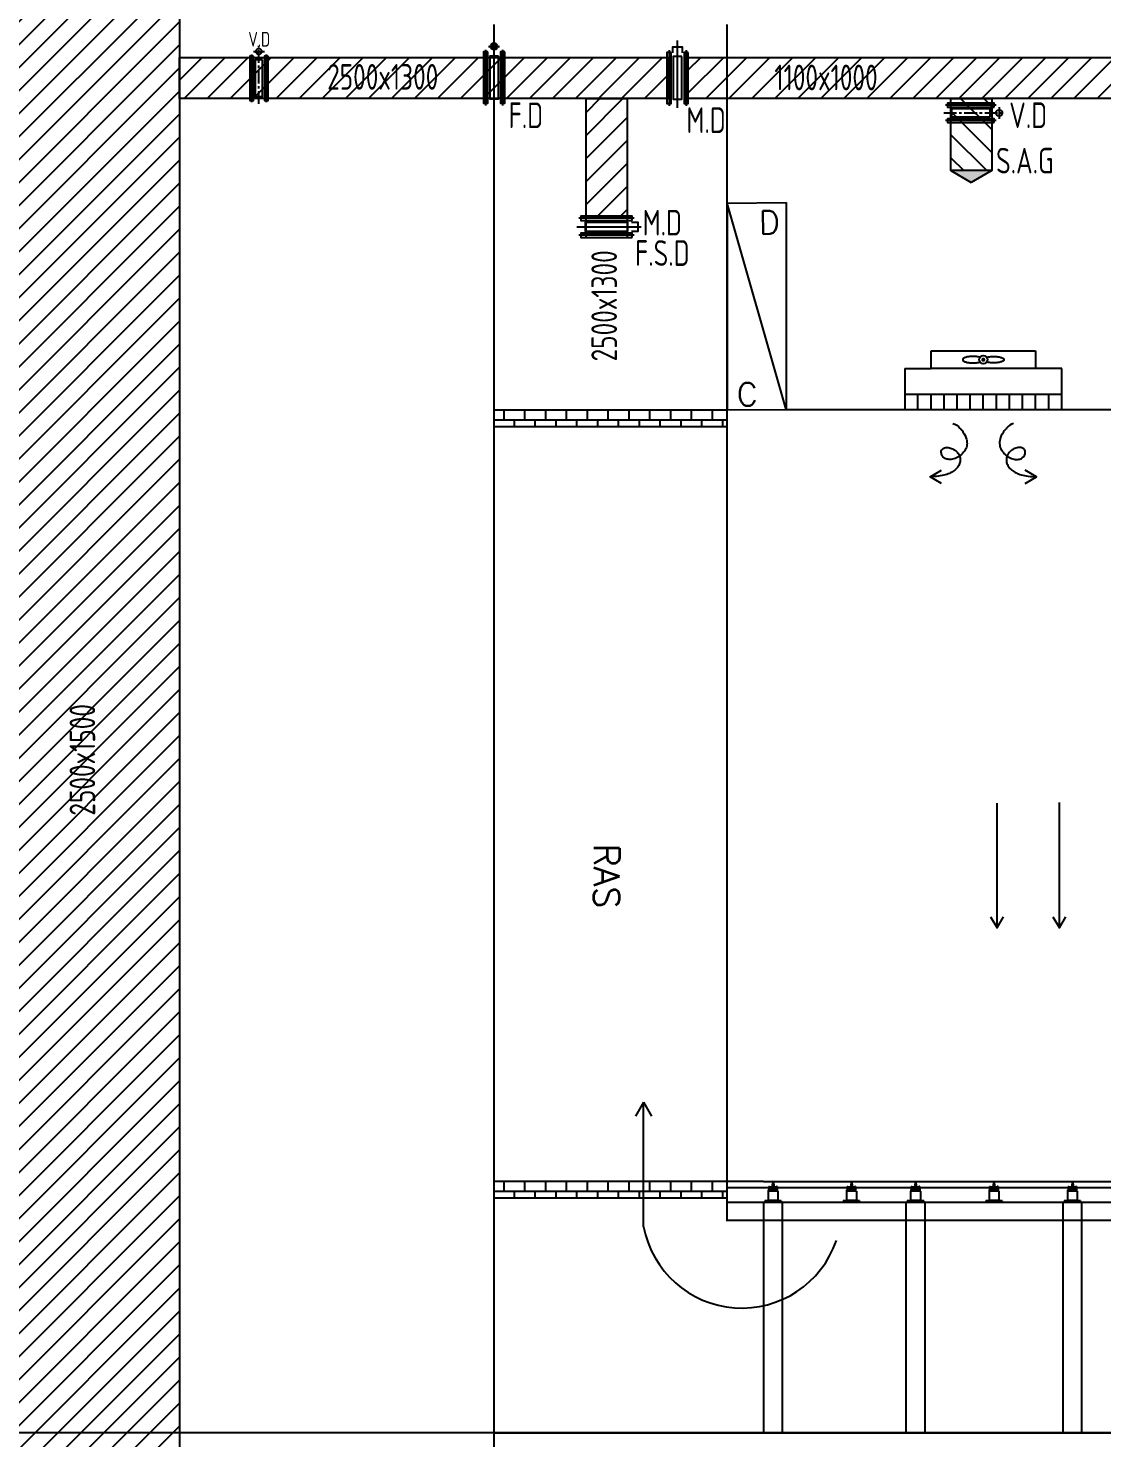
# Model space of a CAD drawing. Header units: millimetres. Extents: x 108 to 3316, y 96 to 2090.
# Drawn here: x 2461.9 to 2566.6, y 1354.3 to 1491.8 of the extents above; entities that cross this region are included whole.
import ezdxf
from ezdxf.enums import TextEntityAlignment as Align

# ---------------------------------------------------------------- set-up
doc = ezdxf.new("R2010")
doc.units = ezdxf.units.MM
doc.linetypes.add('CENTER', pattern=[2, 1.25, -0.25, 0.25, -0.25])
for name, color, linetype in [('A-DETL-01', 1, 'Continuous'), ('M-CEQPM-MAU', 22, 'Continuous'), ('M-CMDUCT-LINE', 15, 'Continuous'), ('M-FM-LINE3', 3, 'Continuous'), ('M-HVAC-CMDUCT', 150, 'Continuous'), ('U-EX-TXT', 4, 'Continuous')]:
    doc.layers.add(name, color=color, linetype=linetype)
doc.styles.add('AA-TXT', font='isocp.shx', dxfattribs={"bigfont": 'chineset.shx'})
doc.styles.add('STDTEXT', font='simplex.shx', dxfattribs={"bigfont": 'china.shx'})

msp = doc.modelspace()

# ---------------------------------------------------------------- hatches: boundary and pattern name
at = {"layer": 'M-CEQPM-MAU'}
h = msp.add_hatch(dxfattribs=at)
h.set_pattern_fill('AR-B88', color=252, scale=0.01)
h.set_pattern_definition([(360, (-38382.6473, -83290.9573), (1e-15, 2.032), []), (90, (-38382.6473, -83290.9573), (-1.016, 2.032), [2.032, -2.032])])
h.paths.add_polyline_path([(2530.08, 1454.56), (2507.33, 1454.56), (2507.33, 1452.95), (2530.08, 1452.95)])
h = msp.add_hatch(dxfattribs=at)
h.set_pattern_fill('AR-B88', color=252, scale=0.01)
h.set_pattern_definition([(360, (-38382.6473, -83366.1852), (1e-15, 2.032), []), (90, (-38382.6473, -83366.1852), (-1.016, 2.032), [2.032, -2.032])])
h.paths.add_polyline_path([(2530.08, 1379.33), (2507.33, 1379.33), (2507.33, 1377.72), (2530.08, 1377.72)])
at = {"layer": 'M-CMDUCT-LINE'}
h = msp.add_hatch(dxfattribs=at)
h.set_pattern_fill('ANSI31', color=256, scale=0.5, style=0)
h.set_pattern_definition([(45, (-38596.6318, -80968.6413), (-1.122532015, 1.122532015), [])])
h.paths.add_polyline_path([(2457.85, 1198.5), (2476.65, 1198.5), (2476.65, 1798.89), (2469.91, 1804.72), (2457.85, 1790.95)])
h = msp.add_hatch(dxfattribs=at)
h.set_pattern_fill('ANSI31', color=256, scale=0.5, style=0)
h.set_pattern_definition([(45, (3357.5911, 1312.4801), (-1.122532, 1.122532), [])])
h.paths.add_polyline_path([(2476.65, 1488.93), (2524.39, 1488.93), (2524.39, 1484.93), (2476.65, 1484.93)])
h = msp.add_hatch(dxfattribs=at)
h.set_pattern_fill('ANSI31', color=256, scale=0.5, style=0)
h.set_pattern_definition([(45, (3363.5603, 1312.4801), (-1.122532, 1.122532), [])])
h.paths.add_polyline_path([(2526.27, 1488.93), (2644.28, 1488.93), (2644.28, 1484.93), (2526.27, 1484.93)])
h = msp.add_hatch(dxfattribs=at)
h.set_pattern_fill('ANSI31', color=256, scale=0.5, angle=-5e-14, style=0)
h.paths.add_polyline_path([(2520.3, 1484.93), (2516.3, 1484.93), (2516.3, 1473.46), (2520.3, 1473.46)])
h = msp.add_hatch(dxfattribs=at)
h.set_pattern_fill('ANSI31', color=256, scale=0.5, angle=-90, style=0)
h.set_pattern_definition([(315, (2379.4241, 650.3134), (1.122532, 1.122532), [])])
h.paths.add_polyline_path([(2555.88, 1484.93), (2555.88, 1477.9), (2551.88, 1477.9), (2551.88, 1484.93)])
at = {"layer": 'M-FM-LINE3', "linetype": 'Continuous'}
h = msp.add_hatch(color=256, dxfattribs=at)
edge = h.paths.add_edge_path()
edge.add_arc((2507.33, 1490.01), 0.333, 0, 360)
at = {"layer": 'M-HVAC-CMDUCT'}
msp.add_hatch(color=256, dxfattribs=at).paths.add_polyline_path([(2555.88, 1477.9), (2551.88, 1477.9), (2553.88, 1476.75)])

# ---------------------------------------------------------------- linework, layer by layer
at = {"color": 252}
for points in [[(2507.33, 1454.56), (2530.08, 1454.56)], [(2507.33, 1452.95), (2530.08, 1452.95)], [(2507.33, 1379.33), (2530.08, 1379.33)], [(2507.33, 1377.72), (2530.08, 1377.72)]]:
    msp.add_lwpolyline(points, dxfattribs=at)
at = {"layer": 'A-DETL-01', "color": 252}
msp.add_lwpolyline([(2507.33, 1354.78), (2773.52, 1354.78), (2773.52, 1128.39), (2507.33, 1128.39)], close=True, dxfattribs=at)
at = {"layer": 'M-CEQPM-MAU', "color": 252, "ltscale": 0.1}
for p, q in [((2530.08, 1375.44), (2530.08, 1492.14)), ((2549.95, 1458.61), (2549.95, 1460.31)), ((2549.95, 1460.31), (2560.15, 1460.31)), ((2560.15, 1460.31), (2560.15, 1458.61)), ((2547.4, 1458.61), (2549.95, 1458.61)), ((2547.4, 1458.61), (2547.4, 1454.61)), ((2560.15, 1458.61), (2549.95, 1458.61)), ((2562.7, 1458.61), (2560.15, 1458.61)), ((2562.7, 1454.61), (2562.7, 1458.61)), ((2547.4, 1456.11), (2562.7, 1456.11)), ((2548.68, 1454.61), (2548.68, 1456.11)), ((2549.95, 1454.61), (2549.95, 1456.11)), ((2551.23, 1454.61), (2551.23, 1456.11)), ((2552.5, 1454.61), (2552.5, 1456.11)), ((2553.78, 1454.61), (2553.78, 1456.11)), ((2555.05, 1454.61), (2555.05, 1456.11)), ((2556.33, 1454.61), (2556.33, 1456.11)), ((2557.6, 1454.61), (2557.6, 1456.11)), ((2558.88, 1454.61), (2558.88, 1456.11)), ((2560.15, 1454.61), (2560.15, 1456.11)), ((2561.43, 1454.61), (2561.43, 1456.11)), ((2535.82, 1454.61), (2659.18, 1454.61)), ((2547.4, 1454.61), (2562.7, 1454.61)), ((2530.08, 1379.33), (2533.6, 1379.33)), ((2533.6, 1379.31), (2639.3, 1379.33)), ((2534.54, 1379.38), (2534.44, 1378.74)), ((2534.54, 1379.38), (2534.64, 1378.74)), ((2542.19, 1379.38), (2542.09, 1378.74)), ((2542.19, 1379.38), (2542.29, 1378.74)), ((2548.44, 1379.38), (2548.34, 1378.74)), ((2548.44, 1379.38), (2548.54, 1378.74)), ((2556.09, 1379.38), (2555.99, 1378.74)), ((2556.09, 1379.38), (2556.19, 1378.74)), ((2563.74, 1379.38), (2563.64, 1378.74)), ((2563.74, 1379.38), (2563.84, 1378.74)), ((2533.6, 1378.69), (2530.08, 1378.69)), ((2639.3, 1378.69), (2533.6, 1378.68)), ((2534.06, 1378.35), (2534.06, 1377.5)), ((2535.02, 1378.35), (2534.06, 1378.35)), ((2534.98, 1378.48), (2534.1, 1378.48)), ((2534.1, 1378.35), (2534.1, 1378.48)), ((2534.12, 1378.81), (2534.2, 1378.81)), ((2534.12, 1378.81), (2534.12, 1378.48)), ((2534.2, 1378.81), (2534.2, 1378.74)), ((2534.49, 1378.74), (2534.2, 1378.74)), ((2534.49, 1378.81), (2534.47, 1378.48)), ((2534.59, 1378.81), (2534.49, 1378.81)), ((2534.59, 1378.81), (2534.6, 1378.48)), ((2534.87, 1378.74), (2534.59, 1378.74)), ((2534.87, 1378.81), (2534.87, 1378.74)), ((2534.95, 1378.81), (2534.87, 1378.81)), ((2534.95, 1378.81), (2534.95, 1378.48)), ((2534.98, 1378.35), (2534.98, 1378.48)), ((2535.02, 1378.35), (2535.02, 1377.5)), ((2541.71, 1378.35), (2541.71, 1377.5)), ((2542.67, 1378.35), (2541.71, 1378.35)), ((2542.63, 1378.48), (2541.75, 1378.48)), ((2541.75, 1378.35), (2541.75, 1378.48)), ((2541.77, 1378.81), (2541.85, 1378.81)), ((2541.77, 1378.81), (2541.77, 1378.48)), ((2541.85, 1378.81), (2541.85, 1378.74)), ((2542.14, 1378.74), (2541.85, 1378.74)), ((2542.14, 1378.81), (2542.12, 1378.48)), ((2542.24, 1378.81), (2542.14, 1378.81)), ((2542.24, 1378.81), (2542.25, 1378.48)), ((2542.52, 1378.74), (2542.24, 1378.74)), ((2542.52, 1378.81), (2542.52, 1378.74)), ((2542.6, 1378.81), (2542.52, 1378.81)), ((2542.6, 1378.81), (2542.6, 1378.48)), ((2542.63, 1378.35), (2542.63, 1378.48)), ((2542.67, 1378.35), (2542.67, 1377.5)), ((2547.96, 1378.35), (2547.96, 1377.5)), ((2548.92, 1378.35), (2547.96, 1378.35)), ((2548.88, 1378.48), (2548, 1378.48)), ((2548, 1378.35), (2548, 1378.48)), ((2548.02, 1378.81), (2548.1, 1378.81)), ((2548.02, 1378.81), (2548.02, 1378.48)), ((2548.1, 1378.81), (2548.1, 1378.74)), ((2548.39, 1378.74), (2548.1, 1378.74)), ((2548.39, 1378.81), (2548.37, 1378.48)), ((2548.49, 1378.81), (2548.39, 1378.81)), ((2548.49, 1378.81), (2548.5, 1378.48)), ((2548.77, 1378.74), (2548.49, 1378.74)), ((2548.77, 1378.81), (2548.77, 1378.74)), ((2548.85, 1378.81), (2548.77, 1378.81)), ((2548.85, 1378.81), (2548.85, 1378.48)), ((2548.88, 1378.35), (2548.88, 1378.48)), ((2548.92, 1378.35), (2548.92, 1377.5)), ((2555.61, 1378.35), (2555.61, 1377.5)), ((2556.57, 1378.35), (2555.61, 1378.35)), ((2556.53, 1378.48), (2555.65, 1378.48)), ((2555.65, 1378.35), (2555.65, 1378.48)), ((2555.67, 1378.81), (2555.75, 1378.81)), ((2555.67, 1378.81), (2555.67, 1378.48)), ((2555.75, 1378.81), (2555.75, 1378.74)), ((2556.04, 1378.74), (2555.75, 1378.74)), ((2556.04, 1378.81), (2556.02, 1378.48)), ((2556.14, 1378.81), (2556.04, 1378.81)), ((2556.14, 1378.81), (2556.15, 1378.48)), ((2556.42, 1378.74), (2556.14, 1378.74)), ((2556.42, 1378.81), (2556.42, 1378.74)), ((2556.5, 1378.81), (2556.42, 1378.81)), ((2556.5, 1378.81), (2556.5, 1378.48)), ((2556.53, 1378.35), (2556.53, 1378.48)), ((2556.57, 1378.35), (2556.57, 1377.5)), ((2563.26, 1378.35), (2563.26, 1377.5)), ((2564.22, 1378.35), (2563.26, 1378.35)), ((2564.18, 1378.48), (2563.3, 1378.48)), ((2563.3, 1378.35), (2563.3, 1378.48)), ((2563.32, 1378.81), (2563.4, 1378.81)), ((2563.32, 1378.81), (2563.32, 1378.48)), ((2563.4, 1378.81), (2563.4, 1378.74)), ((2563.69, 1378.74), (2563.4, 1378.74)), ((2563.69, 1378.81), (2563.67, 1378.48)), ((2563.79, 1378.81), (2563.69, 1378.81)), ((2563.79, 1378.81), (2563.8, 1378.48)), ((2564.07, 1378.74), (2563.79, 1378.74)), ((2564.07, 1378.81), (2564.07, 1378.74)), ((2564.15, 1378.81), (2564.07, 1378.81)), ((2564.15, 1378.81), (2564.15, 1378.48)), ((2564.18, 1378.35), (2564.18, 1378.48)), ((2564.22, 1378.35), (2564.22, 1377.5)), ((2535.34, 1377.42), (2533.74, 1377.42)), ((2533.74, 1377.42), (2533.74, 1377.29)), ((2535.34, 1377.29), (2533.74, 1377.29)), ((2534.06, 1377.5), (2535.02, 1377.5)), ((2534.11, 1377.5), (2534.11, 1377.42)), ((2534.97, 1377.5), (2534.97, 1377.42)), ((2535.34, 1377.42), (2535.34, 1377.29)), ((2542.99, 1377.42), (2541.39, 1377.42)), ((2541.39, 1377.42), (2541.39, 1377.29)), ((2542.99, 1377.29), (2541.39, 1377.29)), ((2541.71, 1377.5), (2542.67, 1377.5)), ((2541.76, 1377.5), (2541.76, 1377.42)), ((2542.62, 1377.5), (2542.62, 1377.42)), ((2542.99, 1377.42), (2542.99, 1377.29)), ((2549.24, 1377.42), (2547.64, 1377.42)), ((2547.64, 1377.42), (2547.64, 1377.29)), ((2549.24, 1377.29), (2547.64, 1377.29)), ((2547.96, 1377.5), (2548.92, 1377.5)), ((2548.01, 1377.5), (2548.01, 1377.42)), ((2548.87, 1377.5), (2548.87, 1377.42)), ((2549.24, 1377.42), (2549.24, 1377.29)), ((2556.89, 1377.42), (2555.29, 1377.42)), ((2555.29, 1377.42), (2555.29, 1377.29)), ((2556.89, 1377.29), (2555.29, 1377.29)), ((2555.61, 1377.5), (2556.57, 1377.5)), ((2555.66, 1377.5), (2555.66, 1377.42)), ((2556.52, 1377.5), (2556.52, 1377.42)), ((2556.89, 1377.42), (2556.89, 1377.29)), ((2564.54, 1377.42), (2562.94, 1377.42)), ((2562.94, 1377.42), (2562.94, 1377.29)), ((2564.54, 1377.29), (2562.94, 1377.29)), ((2563.26, 1377.5), (2564.22, 1377.5)), ((2563.31, 1377.5), (2563.31, 1377.42)), ((2564.17, 1377.5), (2564.17, 1377.42)), ((2564.54, 1377.42), (2564.54, 1377.29))]:
    msp.add_line(p, q, dxfattribs=at)
at = {"layer": 'M-CEQPM-MAU', "color": 252}
for p, q in [((2530.08, 1474.73), (2530.08, 1454.56)), ((2530.08, 1454.56), (2535.82, 1454.61))]:
    msp.add_line(p, q, dxfattribs=at)
msp.add_lwpolyline([(2535.82, 1474.78), (2535.82, 1454.61), (2530.08, 1474.73)], close=True, dxfattribs=at)
at = {"layer": 'M-CEQPM-MAU', "color": 252, "ltscale": 0.1}
for points in [[(2554.73, 1459.69, 0.03966), (2554.46, 1459.75, 0.032614), (2554.05, 1459.78, 0.032614), (2553.64, 1459.75, 0.044087), (2553.35, 1459.68, 0.086721), (2553.1, 1459.56, 0.233651), (2553.05, 1459.46, 0.233651), (2553.1, 1459.36, 0.086721), (2553.35, 1459.24, 0.044087), (2553.64, 1459.17, 0.032614), (2554.05, 1459.14, 0.032614), (2554.46, 1459.17, 0.03966), (2554.73, 1459.23)], [(2555.38, 1459.69, -0.03966), (2555.65, 1459.75, -0.032614), (2556.06, 1459.78, -0.032614), (2556.46, 1459.75, -0.044087), (2556.76, 1459.68, -0.086721), (2557.01, 1459.56, -0.233651), (2557.05, 1459.46, -0.233651), (2557.01, 1459.36, -0.086721), (2556.76, 1459.24, -0.044087), (2556.46, 1459.17, -0.032614), (2556.06, 1459.14, -0.032614), (2555.65, 1459.17, -0.03966), (2555.38, 1459.23)]]:
    msp.add_lwpolyline(points, format="xyb", dxfattribs=at)
at = {"layer": 'M-CEQPM-MAU', "color": 252, "ltscale": 0.1, "const_width": 0.2}
msp.add_lwpolyline([(2555.15, 1459.46, -1), (2554.95, 1459.46, -1)], format="xyb", close=True, dxfattribs=at)
at = {"layer": 'M-CEQPM-MAU', "color": 252, "ltscale": 0.1}
for points in [[(2530.08, 1377.29), (2533.6, 1377.29)], [(2639.3, 1375.49), (2530.08, 1375.49), (2530.08, 1377.29), (2639.3, 1377.29)]]:
    msp.add_lwpolyline(points, dxfattribs=at)
for points in [[(2533.64, 1354.78), (2533.64, 1377.29), (2535.44, 1377.29), (2535.44, 1354.78)], [(2547.54, 1354.78), (2547.54, 1377.29), (2549.34, 1377.29), (2549.34, 1354.78)], [(2562.84, 1354.78), (2562.84, 1377.29), (2564.64, 1377.29), (2564.64, 1354.78)]]:
    msp.add_lwpolyline(points, close=True, dxfattribs=at)
msp.add_circle((2555.05, 1459.46), 0.4, dxfattribs=at)
at = {"layer": 'M-FM-LINE3', "linetype": 'CENTER'}
for p, q in [((2507.33, 1484.06), (2507.33, 1490.64)), ((2483.85, 1489.52), (2484.92, 1489.52)), ((2484.39, 1484.4), (2484.39, 1490.06)), ((2506.79, 1490.01), (2507.87, 1490.01)), ((2551.19, 1483.53), (2557.17, 1483.53)), ((2556.6, 1484.1), (2556.6, 1482.96))]:
    msp.add_line(p, q, dxfattribs=at)
at = {"layer": 'M-FM-LINE3'}
for p, q in [((2525.23, 1484.02), (2525.23, 1490.6)), ((2483.67, 1489.23), (2483.67, 1484.58)), ((2485.1, 1489.23), (2485.1, 1484.58)), ((2506.5, 1489.68), (2506.5, 1484.26)), ((2508.16, 1489.68), (2508.16, 1484.26)), ((2524.4, 1489.64), (2524.4, 1484.22)), ((2526.06, 1489.64), (2526.06, 1484.22)), ((2556.3, 1484.28), (2551.38, 1484.28)), ((2556.3, 1482.77), (2551.38, 1482.77)), ((2515.39, 1472.42), (2521.69, 1472.42)), ((2521.01, 1473.25), (2515.59, 1473.25)), ((2521.01, 1471.59), (2515.59, 1471.59))]:
    msp.add_line(p, q, dxfattribs=at)
for points in [[(2483.85, 1489.05), (2483.49, 1489.05), (2483.49, 1484.75), (2483.85, 1484.75)], [(2485.28, 1489.05), (2484.92, 1489.05), (2484.92, 1484.75), (2485.28, 1484.75)], [(2506.71, 1489.47), (2506.29, 1489.47), (2506.29, 1484.47), (2506.71, 1484.47)], [(2507.75, 1489.06), (2506.91, 1489.06), (2506.91, 1484.89), (2507.75, 1484.89)], [(2508.37, 1489.47), (2507.96, 1489.47), (2507.96, 1484.47), (2508.37, 1484.47)], [(2524.61, 1489.43), (2524.19, 1489.43), (2524.19, 1484.43), (2524.61, 1484.43)], [(2525.65, 1489.02), (2524.81, 1489.02), (2524.81, 1484.85), (2525.65, 1484.85)], [(2526.27, 1489.43), (2525.86, 1489.43), (2525.86, 1484.43), (2526.27, 1484.43)], [(2484.74, 1488.69), (2484.03, 1488.69), (2484.03, 1485.11), (2484.74, 1485.11)], [(2556.11, 1484.1), (2556.11, 1484.47), (2551.56, 1484.47), (2551.56, 1484.1)], [(2555.73, 1483.15), (2555.73, 1483.91), (2551.94, 1483.91), (2551.94, 1483.15)], [(2556.11, 1482.58), (2556.11, 1482.96), (2551.56, 1482.96), (2551.56, 1482.58)], [(2520.8, 1473.04), (2520.8, 1473.46), (2515.8, 1473.46), (2515.8, 1473.04)], [(2520.39, 1472), (2520.39, 1472.84), (2516.22, 1472.84), (2516.22, 1472)], [(2520.8, 1471.38), (2520.8, 1471.79), (2515.8, 1471.79), (2515.8, 1471.38)]]:
    msp.add_lwpolyline(points, close=True, dxfattribs=at)
for points in [[(2524.77, 1489.37), (2524.77, 1489.97), (2525.69, 1489.97), (2525.69, 1489.37)], [(2520.74, 1472.88), (2521.34, 1472.88), (2521.34, 1471.96), (2520.74, 1471.96)]]:
    msp.add_lwpolyline(points, dxfattribs=at)
for centre, radius in [((2507.33, 1490.01), 0.333), ((2484.39, 1489.52), 0.287), ((2556.6, 1483.53), 0.303)]:
    msp.add_circle(centre, radius, dxfattribs=at)
at = {"layer": 'M-HVAC-CMDUCT'}
for p, q in [((2555.88, 1477.9), (2551.88, 1477.9)), ((2551.88, 1477.9), (2553.88, 1476.75)), ((2555.88, 1477.9), (2553.88, 1476.75))]:
    msp.add_line(p, q, dxfattribs=at)
at = {"layer": 'M-HVAC-CMDUCT', "color": 252}
for p, q in [((2556.39, 1404.03), (2556.39, 1416.2)), ((2562.47, 1404.03), (2562.47, 1416.26))]:
    msp.add_line(p, q, dxfattribs=at)
at = {"layer": 'M-HVAC-CMDUCT'}
for points in [[(2476.65, 1798.89), (2476.65, 1198.5), (2457.85, 1198.5), (2457.85, 1790.95)], [(2516.3, 1471.38), (2516.3, 1484.93), (2520.3, 1484.93), (2520.3, 1471.38)]]:
    msp.add_lwpolyline(points, dxfattribs=at)
at = {"layer": 'M-HVAC-CMDUCT', "color": 252}
for points in [[(2507.33, 1354.78), (2507.33, 1492.14)], [(2555.75, 1405.13), (2556.39, 1404.03), (2557.02, 1405.13)], [(2561.83, 1405.13), (2562.47, 1404.03), (2563.11, 1405.13)], [(2521.92, 1387.04), (2521.14, 1385.69)], [(2521.92, 1374.89), (2521.92, 1387.04)], [(2521.92, 1387.04), (2522.7, 1385.69)], [(2773.52, 1354.78), (2342.73, 1354.78)]]:
    msp.add_lwpolyline(points, dxfattribs=at)
at = {"layer": 'M-HVAC-CMDUCT'}
for points in [[(2476.65, 1488.93), (2524.39, 1488.93), (2524.39, 1484.93), (2476.65, 1484.93)], [(2526.27, 1488.93), (2644.28, 1488.93), (2644.28, 1484.93), (2526.27, 1484.93)], [(2555.88, 1484.93), (2555.88, 1477.9), (2551.88, 1477.9), (2551.88, 1484.93)]]:
    msp.add_lwpolyline(points, close=True, dxfattribs=at)
at = {"layer": 'M-HVAC-CMDUCT', "color": 252, "ltscale": 0.1}
for points in [[(2552.09, 1453.24, -0.140241), (2552.77, 1452.79, -0.038232), (2553.01, 1452.53), (2553.07, 1452.43), (2553.19, 1452.23), (2553.29, 1452.05), (2553.36, 1451.87), (2553.41, 1451.71), (2553.44, 1451.56), (2553.46, 1451.41), (2553.47, 1451.27), (2553.46, 1451.14), (2553.43, 1451.01), (2553.4, 1450.89), (2553.35, 1450.77), (2553.28, 1450.65), (2553.21, 1450.54), (2553.12, 1450.43), (2553.03, 1450.32), (2552.92, 1450.22), (2552.81, 1450.12), (2552.69, 1450.03), (2552.57, 1449.96), (2552.44, 1449.89), (2552.31, 1449.83), (2552.18, 1449.79), (2552.05, 1449.76), (2551.93, 1449.73), (2551.81, 1449.72), (2551.69, 1449.72), (2551.58, 1449.74), (2551.49, 1449.76), (2551.4, 1449.79), (2551.32, 1449.83), (2551.25, 1449.87, -0.282011), (2550.95, 1450.45, -0.222152), (2551.09, 1450.77, -0.123311), (2551.35, 1450.88), (2551.45, 1450.89), (2551.55, 1450.89), (2551.65, 1450.88), (2551.76, 1450.87), (2551.86, 1450.84), (2551.96, 1450.81), (2552.06, 1450.76), (2552.15, 1450.71), (2552.24, 1450.66), (2552.32, 1450.59), (2552.4, 1450.53), (2552.47, 1450.46), (2552.54, 1450.39), (2552.6, 1450.31), (2552.65, 1450.23), (2552.69, 1450.15), (2552.73, 1450.07), (2552.76, 1449.99), (2552.78, 1449.9), (2552.8, 1449.81), (2552.8, 1449.71), (2552.8, 1449.62), (2552.79, 1449.52), (2552.77, 1449.42), (2552.74, 1449.32), (2552.7, 1449.23), (2552.65, 1449.13), (2552.59, 1449.04), (2552.53, 1448.94), (2552.45, 1448.86), (2552.37, 1448.77), (2552.28, 1448.69), (2552.18, 1448.62), (2552.08, 1448.55), (2551.97, 1448.48), (2551.85, 1448.42), (2551.74, 1448.36), (2551.61, 1448.31), (2551.48, 1448.26), (2551.34, 1448.22), (2551.19, 1448.18), (2551.04, 1448.15), (2550.86, 1448.12), (2550.68, 1448.1), (2550.48, 1448.08), (2550.28, 1448.06), (2550.07, 1448.04), (2549.86, 1448.03)], [(2558.01, 1453.24, 0.140241), (2557.33, 1452.79, 0.038232), (2557.1, 1452.53), (2557.03, 1452.43), (2556.91, 1452.23), (2556.81, 1452.05), (2556.74, 1451.87), (2556.69, 1451.71), (2556.66, 1451.56), (2556.64, 1451.41), (2556.64, 1451.27), (2556.65, 1451.14), (2556.67, 1451.01), (2556.71, 1450.89), (2556.76, 1450.77), (2556.82, 1450.65), (2556.89, 1450.54), (2556.98, 1450.43), (2557.07, 1450.32), (2557.18, 1450.22), (2557.29, 1450.12), (2557.41, 1450.03), (2557.53, 1449.96), (2557.66, 1449.89), (2557.79, 1449.83), (2557.92, 1449.79), (2558.05, 1449.76), (2558.17, 1449.73), (2558.29, 1449.72), (2558.41, 1449.72), (2558.52, 1449.74), (2558.61, 1449.76), (2558.7, 1449.79), (2558.78, 1449.83), (2558.85, 1449.87, 0.282011), (2559.15, 1450.45, 0.222152), (2559.01, 1450.77, 0.123311), (2558.75, 1450.88), (2558.66, 1450.89), (2558.55, 1450.89), (2558.45, 1450.88), (2558.34, 1450.87), (2558.24, 1450.84), (2558.14, 1450.81), (2558.04, 1450.76), (2557.95, 1450.71), (2557.86, 1450.66), (2557.78, 1450.59), (2557.7, 1450.53), (2557.63, 1450.46), (2557.56, 1450.39), (2557.5, 1450.31), (2557.45, 1450.23), (2557.41, 1450.15), (2557.37, 1450.07), (2557.34, 1449.99), (2557.32, 1449.9), (2557.3, 1449.81), (2557.3, 1449.71), (2557.3, 1449.62), (2557.31, 1449.52), (2557.33, 1449.42), (2557.36, 1449.32), (2557.4, 1449.23), (2557.45, 1449.13), (2557.51, 1449.04), (2557.57, 1448.94), (2557.65, 1448.86), (2557.73, 1448.77), (2557.82, 1448.69), (2557.92, 1448.62), (2558.02, 1448.55), (2558.13, 1448.48), (2558.25, 1448.42), (2558.37, 1448.36), (2558.49, 1448.31), (2558.62, 1448.26), (2558.76, 1448.22), (2558.91, 1448.18), (2559.07, 1448.15), (2559.24, 1448.12), (2559.42, 1448.1), (2559.62, 1448.08), (2559.82, 1448.06), (2560.04, 1448.04), (2560.25, 1448.03)]]:
    msp.add_lwpolyline(points, format="xyb", dxfattribs=at)
for points in [[(2550.96, 1447.39), (2549.86, 1448.03), (2550.96, 1448.67)], [(2559.14, 1447.39), (2560.25, 1448.03), (2559.14, 1448.67)]]:
    msp.add_lwpolyline(points, dxfattribs=at)
at = {"layer": 'M-HVAC-CMDUCT', "color": 252}
msp.add_arc((2531.5, 1376.71), 9.75, 190.7191, 341.0261, dxfattribs=at)

# ---------------------------------------------------------------- texts
at = {"layer": 'M-CEQPM-MAU', "color": 252, "style": 'STDTEXT'}
for s, p in [('D', (2534.2, 1472.85)), ('C', (2532.02, 1456.08))]:
    msp.add_text(s, height=2.25, rotation=1, dxfattribs=at).set_placement(p, align=Align.MIDDLE)
msp.add_text('RAS', height=2.5, rotation=270, dxfattribs=at).set_placement((2518.32, 1412.26), align=Align.MIDDLE_LEFT)
at = {"layer": 'U-EX-TXT', "style": 'AA-TXT', "width": 0.8}
for s, height, p in [('V.D', 1.438, (2484.42, 1490.71)), ('2500x1300', 2.5, (2496.47, 1487.04)), ('1100x1000', 2.5, (2539.71, 1486.98)), ('F.D', 2.5, (2510.43, 1483.29)), ('M.D', 2.5, (2528.01, 1482.82)), ('V.D', 2.5, (2559.43, 1483.3)), ('S.A.G', 2.5, (2559.11, 1478.87)), ('M.D', 2.5, (2523.74, 1472.82)), ('F.S.D', 2.5, (2523.74, 1469.86))]:
    msp.add_text(s, height=height, dxfattribs=at).set_placement(p, align=Align.MIDDLE_CENTER)
for s, p in [('2500x1300', (2518.07, 1464.71)), ('2500x1500', (2467.17, 1420.43))]:
    msp.add_text(s, height=2.5, rotation=90, dxfattribs=at).set_placement(p, align=Align.MIDDLE_CENTER)

doc.saveas('drawing.dxf')
